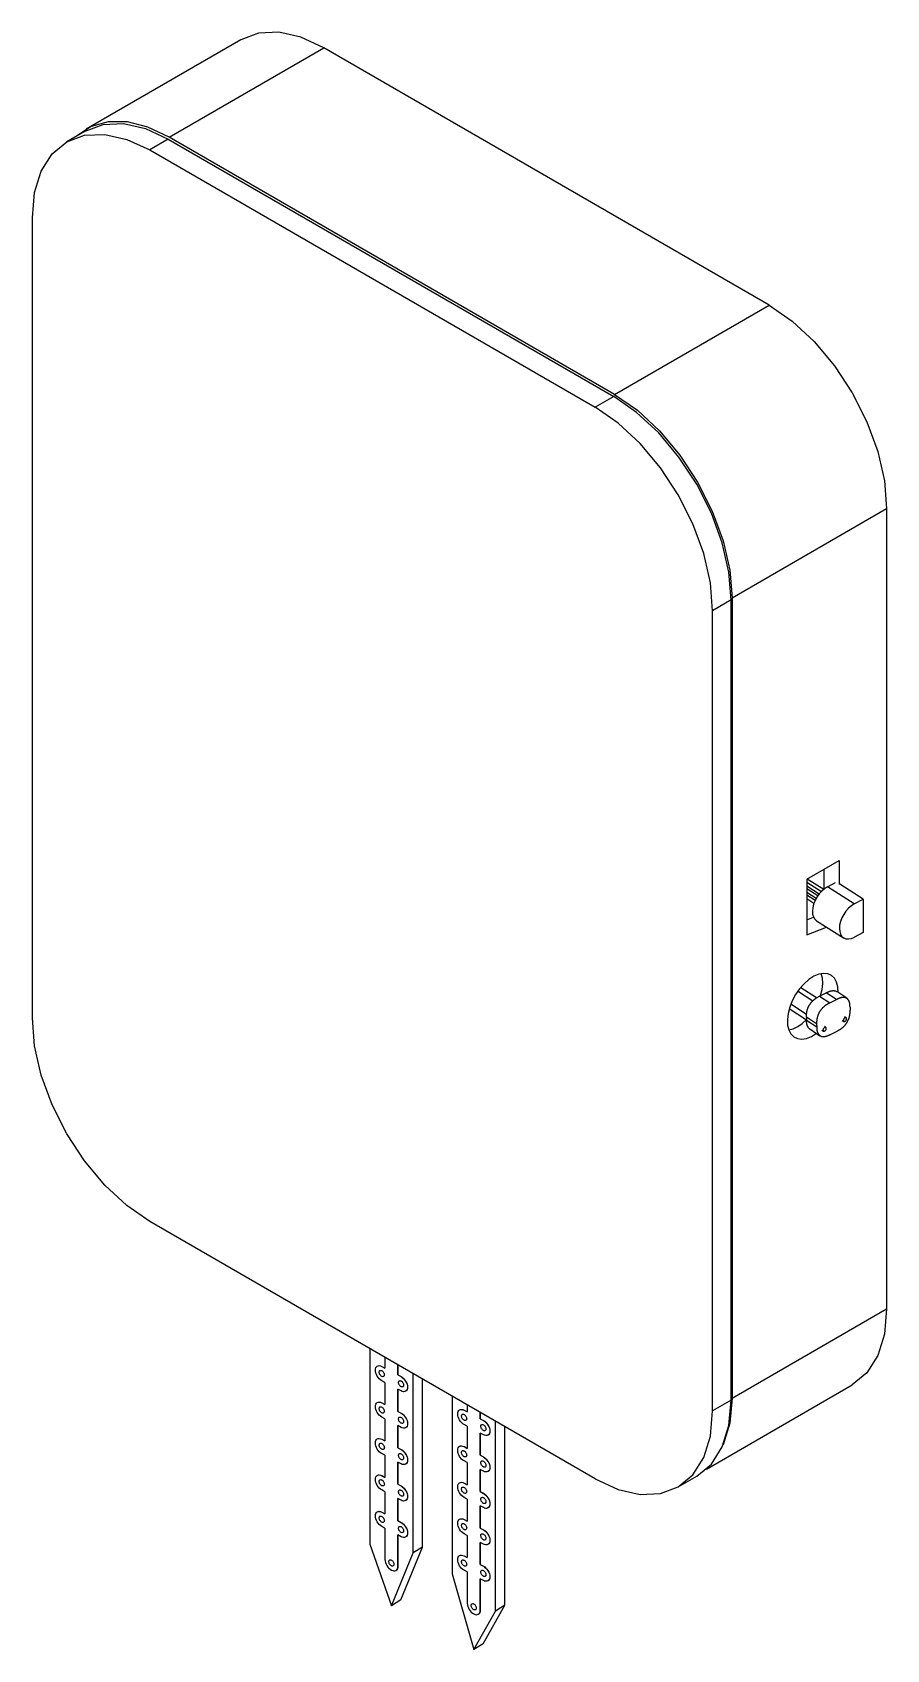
# Model space of a CAD drawing. Extents: x 2.74 to 8.2, y 2.42 to 7.12.
# Drawn here: x 7.434 to 8.203, y 5.665 to 7.121 of the extents above; entities that cross this region are included whole.
import ezdxf

# ---------------------------------------------------------------- set-up
doc = ezdxf.new("R2010")
doc.units = 0
doc.header["$LTSCALE"] = 0.5
doc.layers.add('TANGENT_LINES', color=7, linetype='CONTINUOUS')
doc.layers.add('VISIBLE', color=7, linetype='CONTINUOUS')

msp = doc.modelspace()

# ---------------------------------------------------------------- linework, layer by layer
at = {"layer": 'TANGENT_LINES'}
for p, q in [((7.5569, 7.0263), (7.6961, 7.1067)), ((7.5561, 7.0245), (7.5394, 7.0149)), ((7.9579, 6.7948), (8.0971, 6.8752)), ((7.9571, 6.793), (7.9404, 6.7834)), ((8.0636, 6.6117), (8.2028, 6.6921)), ((8.0628, 6.6099), (8.0461, 6.6002)), ((8.1737, 6.3363), (8.1494, 6.3517)), ((8.1423, 6.2533), (8.1515, 6.2472)), ((8.1576, 6.2503), (8.1484, 6.2564)), ((8.1397, 6.2283), (8.1306, 6.2344)), ((8.1306, 6.2318), (8.1398, 6.2257)), ((8.0636, 5.8915), (8.2028, 5.9719)), ((7.7482, 5.9201), (7.7483, 5.9201)), ((7.7656, 5.9109), (7.7657, 5.9109)), ((7.7482, 5.8873), (7.7483, 5.8873)), ((7.8223, 5.8807), (7.8224, 5.8807)), ((8.0628, 5.8897), (8.0461, 5.88)), ((7.7656, 5.8781), (7.7657, 5.8781)), ((7.8397, 5.8714), (7.8398, 5.8714)), ((7.7482, 5.8545), (7.7483, 5.8546)), ((7.7656, 5.8453), (7.7657, 5.8453)), ((7.8223, 5.8479), (7.8224, 5.8479)), ((7.8397, 5.8386), (7.8398, 5.8387)), ((7.7482, 5.8217), (7.7483, 5.8218)), ((7.7656, 5.8125), (7.7657, 5.8125)), ((7.8223, 5.8151), (7.8224, 5.8151)), ((7.8397, 5.8058), (7.8398, 5.8059)), ((7.7482, 5.7889), (7.7483, 5.789)), ((7.7656, 5.7797), (7.7657, 5.7797)), ((7.8223, 5.7823), (7.8224, 5.7823)), ((7.8397, 5.773), (7.8398, 5.7731)), ((7.8223, 5.7495), (7.8224, 5.7495)), ((7.7628, 5.7401), (7.7627, 5.7401)), ((7.8397, 5.7403), (7.8398, 5.7403)), ((7.8369, 5.7007), (7.8368, 5.7006))]:
    msp.add_line(p, q, dxfattribs=at)
at = {"layer": 'VISIBLE'}
for p, q in [((7.6213, 7.1141), (7.4821, 7.0337)), ((8.0971, 6.8752), (7.6961, 7.1067)), ((7.4813, 7.0319), (7.4646, 7.0223)), ((7.5561, 7.0245), (7.9571, 6.793)), ((7.9579, 6.7948), (7.5569, 7.0263)), ((7.5394, 7.0149), (7.9404, 6.7834)), ((7.4337, 6.2336), (7.4337, 6.9538)), ((8.2028, 6.6921), (8.2028, 5.9719)), ((8.0628, 5.8897), (8.0628, 6.6099)), ((8.0636, 6.6117), (8.0636, 5.8915)), ((8.0461, 5.88), (8.0461, 6.6002)), ((8.1308, 6.3587), (8.16, 6.3755)), ((8.16, 6.3755), (8.16, 6.3537)), ((8.1461, 6.3675), (8.1461, 6.3496)), ((8.1308, 6.3587), (8.1308, 6.3085)), ((8.1308, 6.3558), (8.144, 6.3475)), ((8.1308, 6.3526), (8.1421, 6.3454)), ((8.1308, 6.3501), (8.1409, 6.3438)), ((8.1308, 6.3469), (8.1394, 6.3414)), ((8.1313, 6.3589), (8.1462, 6.3495)), ((8.1494, 6.3517), (8.1568, 6.3556)), ((8.1817, 6.3406), (8.1605, 6.354)), ((8.1308, 6.3444), (8.1384, 6.3396)), ((8.1308, 6.3412), (8.1373, 6.337)), ((8.1737, 6.3363), (8.1817, 6.3406)), ((8.1817, 6.3406), (8.1817, 6.3106)), ((8.1308, 6.322), (8.1369, 6.3245)), ((8.1397, 6.3212), (8.1639, 6.3059)), ((8.1308, 6.3085), (8.1486, 6.3155)), ((8.1817, 6.3106), (8.1738, 6.3064)), ((8.1395, 6.2517), (8.1256, 6.2609)), ((8.1306, 6.2367), (8.1165, 6.2462)), ((8.1234, 6.2576), (8.1363, 6.2491)), ((8.1395, 6.2517), (8.1423, 6.2533)), ((8.1423, 6.2533), (8.1484, 6.2564)), ((8.1515, 6.2472), (8.1576, 6.2503)), ((8.167, 6.2514), (8.1578, 6.2575)), ((8.1151, 6.2423), (8.1306, 6.232)), ((8.1306, 6.2344), (8.1306, 6.2367)), ((8.1306, 6.2344), (8.1306, 6.2318)), ((8.1627, 6.2315), (8.1642, 6.2306)), ((8.1663, 6.2338), (8.1649, 6.2348)), ((8.1699, 6.2434), (8.1699, 6.2408)), ((8.1335, 6.2238), (8.1427, 6.2177)), ((8.1397, 6.2283), (8.1398, 6.2257)), ((8.1445, 6.2228), (8.1459, 6.2219)), ((8.148, 6.2252), (8.1467, 6.2261)), ((8.1521, 6.2189), (8.1582, 6.2219)), ((7.9404, 5.819), (7.5394, 6.0505)), ((7.7376, 5.9361), (7.7376, 5.76)), ((7.7511, 5.9283), (7.7511, 5.9186)), ((7.7441, 5.9204), (7.7441, 5.9203)), ((7.7482, 5.9201), (7.7511, 5.9186)), ((7.7483, 5.9201), (7.7511, 5.9186)), ((7.7627, 5.9124), (7.7627, 5.9216)), ((7.7627, 5.9124), (7.7628, 5.9124)), ((7.7627, 5.9124), (7.7656, 5.9109)), ((7.7628, 5.9215), (7.7628, 5.9124)), ((7.7628, 5.9124), (7.7657, 5.9109)), ((7.7764, 5.7522), (7.7764, 5.9137)), ((7.7511, 5.9057), (7.7482, 5.9072)), ((7.7511, 5.9057), (7.7511, 5.8858)), ((7.7627, 5.8796), (7.7627, 5.8995)), ((7.7656, 5.898), (7.7627, 5.8995)), ((7.7628, 5.8995), (7.7628, 5.8796)), ((7.7698, 5.8978), (7.7698, 5.8978)), ((7.7849, 5.7575), (7.7849, 5.9088)), ((8.0407, 5.8277), (8.1718, 5.9034)), ((7.7441, 5.8876), (7.7441, 5.8876)), ((7.7482, 5.8873), (7.7511, 5.8858)), ((7.7483, 5.8873), (7.7511, 5.8858)), ((7.8117, 5.8933), (7.8117, 5.7334)), ((7.8182, 5.8809), (7.8182, 5.8809)), ((7.8223, 5.8807), (7.8252, 5.8791)), ((7.8224, 5.8807), (7.8252, 5.8792)), ((7.8252, 5.8855), (7.8252, 5.8791)), ((7.7511, 5.8729), (7.7482, 5.8745)), ((7.7511, 5.8729), (7.7511, 5.853)), ((7.7627, 5.8796), (7.7628, 5.8796)), ((7.7627, 5.8796), (7.7656, 5.8781)), ((7.7627, 5.8468), (7.7627, 5.8668)), ((7.7656, 5.8652), (7.7627, 5.8668)), ((7.7628, 5.8796), (7.7657, 5.8781)), ((7.7628, 5.8667), (7.7628, 5.8469)), ((7.8252, 5.8663), (7.8223, 5.8678)), ((7.8252, 5.8663), (7.8252, 5.8463)), ((7.8368, 5.8729), (7.8368, 5.8788)), ((7.8368, 5.8729), (7.8369, 5.873)), ((7.8368, 5.8729), (7.8397, 5.8714)), ((7.8369, 5.8788), (7.8369, 5.873)), ((7.8369, 5.873), (7.8398, 5.8714)), ((7.8505, 5.6999), (7.8505, 5.8709)), ((7.859, 5.7052), (7.859, 5.866)), ((7.7441, 5.8548), (7.7441, 5.8548)), ((7.7482, 5.8545), (7.7511, 5.853)), ((7.7483, 5.8546), (7.7511, 5.853)), ((7.7698, 5.865), (7.7698, 5.865)), ((7.8368, 5.8402), (7.8368, 5.8601)), ((7.8397, 5.8586), (7.8368, 5.8601)), ((7.8369, 5.8601), (7.8369, 5.8402)), ((7.8439, 5.8583), (7.8439, 5.8583)), ((7.7511, 5.8401), (7.7482, 5.8417)), ((7.7511, 5.8401), (7.7511, 5.8202)), ((7.7627, 5.8468), (7.7628, 5.8469)), ((7.7627, 5.8468), (7.7656, 5.8453)), ((7.7628, 5.8469), (7.7657, 5.8453)), ((7.8182, 5.8481), (7.8182, 5.8481)), ((7.8223, 5.8479), (7.8252, 5.8463)), ((7.8224, 5.8479), (7.8252, 5.8464)), ((7.8368, 5.8402), (7.8369, 5.8402)), ((7.8368, 5.8402), (7.8397, 5.8386)), ((7.8369, 5.8402), (7.8398, 5.8387)), ((7.7627, 5.814), (7.7627, 5.834)), ((7.7656, 5.8324), (7.7627, 5.834)), ((7.7628, 5.8339), (7.7628, 5.8141)), ((7.7698, 5.8322), (7.7698, 5.8322)), ((7.8252, 5.8335), (7.8223, 5.835)), ((7.8252, 5.8335), (7.8252, 5.8135)), ((7.8397, 5.8258), (7.8368, 5.8273)), ((7.8368, 5.8074), (7.8368, 5.8273)), ((7.8369, 5.8273), (7.8369, 5.8074)), ((7.8439, 5.8255), (7.8439, 5.8256)), ((7.7441, 5.822), (7.7441, 5.822)), ((7.7482, 5.8217), (7.7511, 5.8202)), ((7.7511, 5.8073), (7.7482, 5.8089)), ((7.7483, 5.8218), (7.7511, 5.8203)), ((7.7627, 5.814), (7.7628, 5.8141)), ((7.7627, 5.814), (7.7656, 5.8125)), ((7.7628, 5.8141), (7.7657, 5.8125)), ((7.8182, 5.8154), (7.8182, 5.8153)), ((7.8223, 5.8151), (7.8252, 5.8135)), ((7.8224, 5.8151), (7.8252, 5.8136)), ((8.0152, 5.8116), (8.0319, 5.8212)), ((7.7511, 5.8073), (7.7511, 5.7874)), ((7.7627, 5.7812), (7.7627, 5.8012)), ((7.7656, 5.7996), (7.7627, 5.8012)), ((7.7628, 5.8011), (7.7628, 5.7813)), ((7.7698, 5.7994), (7.7698, 5.7994)), ((7.8252, 5.8007), (7.8223, 5.8022)), ((7.8252, 5.8007), (7.8252, 5.7807)), ((7.8368, 5.8074), (7.8369, 5.8074)), ((7.8368, 5.8074), (7.8397, 5.8058)), ((7.8397, 5.793), (7.8368, 5.7945)), ((7.8368, 5.7746), (7.8368, 5.7945)), ((7.8369, 5.8074), (7.8398, 5.8059)), ((7.8369, 5.7945), (7.8369, 5.7746)), ((7.7441, 5.7892), (7.7441, 5.7892)), ((7.7482, 5.7889), (7.7511, 5.7874)), ((7.7483, 5.789), (7.7511, 5.7875)), ((7.7627, 5.7812), (7.7628, 5.7813)), ((7.7627, 5.7812), (7.7656, 5.7797)), ((7.7628, 5.7813), (7.7657, 5.7797)), ((7.8182, 5.7826), (7.8182, 5.7825)), ((7.8223, 5.7823), (7.8252, 5.7807)), ((7.8224, 5.7823), (7.8252, 5.7808)), ((7.8439, 5.7927), (7.8439, 5.7928)), ((7.7511, 5.7745), (7.7482, 5.7761)), ((7.7511, 5.7745), (7.7511, 5.7463)), ((7.7656, 5.7668), (7.7627, 5.7684)), ((7.7627, 5.7401), (7.7627, 5.7684)), ((7.7628, 5.7684), (7.7628, 5.7401)), ((7.7698, 5.7666), (7.7698, 5.7666)), ((7.8252, 5.7679), (7.8223, 5.7694)), ((7.8252, 5.7679), (7.8252, 5.748)), ((7.8368, 5.7746), (7.8369, 5.7746)), ((7.8368, 5.7746), (7.8397, 5.773)), ((7.8369, 5.7746), (7.8398, 5.7731)), ((7.7376, 5.76), (7.757, 5.7046)), ((7.757, 5.7046), (7.7764, 5.7522)), ((7.7655, 5.71), (7.7849, 5.7575)), ((7.7849, 5.7575), (7.7764, 5.7522)), ((7.8182, 5.7498), (7.8182, 5.7497)), ((7.8224, 5.7495), (7.8252, 5.748)), ((7.8397, 5.7602), (7.8368, 5.7617)), ((7.8368, 5.7418), (7.8368, 5.7617)), ((7.8369, 5.7617), (7.8369, 5.7418)), ((7.8439, 5.7599), (7.8439, 5.76)), ((7.7611, 5.7365), (7.7612, 5.7365)), ((7.8223, 5.7495), (7.8252, 5.748)), ((7.8252, 5.7351), (7.8223, 5.7366)), ((7.8252, 5.7351), (7.8252, 5.7068)), ((7.8368, 5.7418), (7.8369, 5.7418)), ((7.8368, 5.7418), (7.8397, 5.7403)), ((7.8369, 5.7418), (7.8398, 5.7403)), ((7.8117, 5.7334), (7.8311, 5.6652)), ((7.8397, 5.7274), (7.8368, 5.7289)), ((7.8368, 5.7006), (7.8368, 5.7289)), ((7.8369, 5.7289), (7.8369, 5.7007)), ((7.8439, 5.7272), (7.8439, 5.7272)), ((7.7655, 5.71), (7.757, 5.7046)), ((7.8311, 5.6652), (7.8505, 5.6999)), ((7.8352, 5.6971), (7.8353, 5.6971)), ((7.8396, 5.6705), (7.859, 5.7052)), ((7.859, 5.7052), (7.8505, 5.6999)), ((7.8396, 5.6705), (7.8311, 5.6652))]:
    msp.add_line(p, q, dxfattribs=at)
for points in [[(7.6961, 7.1067), (7.6755, 7.1163), (7.6556, 7.1208), (7.6373, 7.12), (7.6213, 7.1141)], [(7.5569, 7.0263), (7.5377, 7.0354), (7.5192, 7.0401), (7.5019, 7.0403), (7.4865, 7.036), (7.4733, 7.0273)], [(7.4813, 7.0319), (7.4974, 7.0379), (7.5156, 7.0386), (7.5355, 7.0341), (7.5561, 7.0245)], [(7.4337, 6.9538), (7.4357, 6.9765), (7.4417, 6.9959), (7.4515, 7.0114), (7.4646, 7.0223), (7.4807, 7.0282), (7.4989, 7.0289), (7.5188, 7.0244), (7.5394, 7.0149)], [(8.0971, 6.8752), (8.1177, 6.8609), (8.1375, 6.8425), (8.1558, 6.8207), (8.1718, 6.7963), (8.185, 6.7702), (8.1948, 6.7434), (8.2008, 6.717), (8.2028, 6.6921)], [(8.0461, 6.6002), (8.0441, 6.6252), (8.0381, 6.6516), (8.0283, 6.6783), (8.0152, 6.7044), (7.9991, 6.7289), (7.9809, 6.7507), (7.961, 6.7691), (7.9404, 6.7834)], [(8.0628, 6.6099), (8.0608, 6.6349), (8.0548, 6.6612), (8.045, 6.688), (8.0319, 6.7141), (8.0158, 6.7385), (7.9976, 6.7603), (7.9777, 6.7787), (7.9571, 6.793)], [(7.9579, 6.7948), (7.9785, 6.7806), (7.9983, 6.7622), (8.0166, 6.7403), (8.0326, 6.7159), (8.0458, 6.6898), (8.0556, 6.6631), (8.0616, 6.6367), (8.0636, 6.6117)], [(8.1494, 6.3517), (8.1468, 6.35), (8.1443, 6.3478), (8.142, 6.3453), (8.1399, 6.3424), (8.1383, 6.3392), (8.137, 6.336), (8.1362, 6.3328), (8.1359, 6.3298), (8.1361, 6.327), (8.1368, 6.3246), (8.138, 6.3226), (8.1397, 6.3212)], [(8.1737, 6.3363), (8.1711, 6.3347), (8.1685, 6.3325), (8.1662, 6.3298), (8.1641, 6.3269), (8.1625, 6.3237), (8.1612, 6.3205), (8.1604, 6.3173), (8.1602, 6.3142), (8.1605, 6.3114), (8.1612, 6.309), (8.1625, 6.3071), (8.1642, 6.3057), (8.1662, 6.3049), (8.1686, 6.3048), (8.1711, 6.3053), (8.1738, 6.3064)], [(8.1592, 6.2566), (8.1589, 6.2616), (8.1577, 6.2659), (8.1557, 6.2694), (8.153, 6.2719), (8.1497, 6.2734), (8.1458, 6.2738), (8.1416, 6.273), (8.1372, 6.2712), (8.1327, 6.2683), (8.1284, 6.2645), (8.1243, 6.26), (8.1208, 6.2548), (8.1178, 6.2492), (8.1155, 6.2435), (8.114, 6.2377), (8.1134, 6.2323), (8.1136, 6.2272), (8.1147, 6.2229), (8.1166, 6.2193), (8.1192, 6.2167), (8.1225, 6.2151), (8.1264, 6.2146), (8.1306, 6.2153), (8.135, 6.2171), (8.1395, 6.2199)], [(8.1433, 6.2538), (8.1447, 6.2593), (8.1452, 6.2646), (8.145, 6.2694), (8.1439, 6.2736)], [(8.1256, 6.2609), (8.1254, 6.261), (8.1252, 6.261)], [(8.1231, 6.2583), (8.1231, 6.258), (8.1233, 6.2578), (8.1234, 6.2576)], [(8.1306, 6.2367), (8.1306, 6.2368), (8.1306, 6.2369), (8.1306, 6.2371), (8.1306, 6.2372), (8.1306, 6.2373), (8.1306, 6.2375), (8.1307, 6.2377), (8.1307, 6.2379), (8.1307, 6.2381), (8.1308, 6.2383), (8.1308, 6.2386), (8.1309, 6.2388), (8.1309, 6.2391), (8.131, 6.2394), (8.131, 6.2397), (8.1311, 6.24), (8.1312, 6.2403), (8.1312, 6.2406), (8.1313, 6.2409), (8.1314, 6.2412), (8.1315, 6.2414), (8.1315, 6.2417), (8.1316, 6.242), (8.1317, 6.2422), (8.1318, 6.2425), (8.1319, 6.2428), (8.132, 6.243), (8.1321, 6.2433), (8.1323, 6.2436), (8.1324, 6.2438), (8.1325, 6.2441), (8.1327, 6.2443), (8.1328, 6.2446), (8.133, 6.2449), (8.1331, 6.2451), (8.1333, 6.2454), (8.1335, 6.2457), (8.1337, 6.2459), (8.1338, 6.2462), (8.134, 6.2464), (8.1342, 6.2467), (8.1344, 6.2469), (8.1345, 6.2472), (8.1347, 6.2474), (8.1349, 6.2476), (8.135, 6.2478), (8.1352, 6.248), (8.1353, 6.2482), (8.1355, 6.2483), (8.1356, 6.2485), (8.1357, 6.2486), (8.1358, 6.2487), (8.136, 6.2488), (8.1361, 6.2489), (8.1362, 6.2491), (8.1363, 6.2492)], [(8.1363, 6.2492), (8.1364, 6.2493), (8.1366, 6.2494), (8.1367, 6.2495), (8.1368, 6.2496), (8.1369, 6.2497), (8.1371, 6.2498), (8.1372, 6.25), (8.1373, 6.2501), (8.1375, 6.2502), (8.1376, 6.2503), (8.1377, 6.2504), (8.1378, 6.2505), (8.1379, 6.2506), (8.1381, 6.2507), (8.1382, 6.2508), (8.1383, 6.2508), (8.1384, 6.2509), (8.1385, 6.251), (8.1386, 6.2511), (8.1387, 6.2512), (8.1388, 6.2512), (8.1388, 6.2513), (8.1389, 6.2513), (8.139, 6.2514), (8.1391, 6.2514), (8.1391, 6.2515), (8.1392, 6.2515), (8.1393, 6.2516), (8.1393, 6.2516), (8.1394, 6.2517), (8.1395, 6.2517), (8.1395, 6.2517)], [(8.1515, 6.2472), (8.1512, 6.2471), (8.1509, 6.2469), (8.1507, 6.2468), (8.1504, 6.2467), (8.1502, 6.2465), (8.1499, 6.2464), (8.1496, 6.2462), (8.1494, 6.2461), (8.1491, 6.2459), (8.1489, 6.2458), (8.1486, 6.2456), (8.1484, 6.2455), (8.1481, 6.2453), (8.1479, 6.2451), (8.1476, 6.2449), (8.1474, 6.2448), (8.1471, 6.2446), (8.1469, 6.2444), (8.1466, 6.2441), (8.1464, 6.2439), (8.1461, 6.2437), (8.1459, 6.2435), (8.1456, 6.2432), (8.1453, 6.243), (8.1451, 6.2427), (8.1448, 6.2424), (8.1446, 6.2421), (8.1443, 6.2419), (8.1441, 6.2416), (8.1438, 6.2413), (8.1436, 6.241), (8.1434, 6.2407), (8.1431, 6.2404), (8.1429, 6.2401), (8.1427, 6.2398), (8.1425, 6.2395), (8.1423, 6.2391), (8.1421, 6.2388), (8.142, 6.2385), (8.1418, 6.2382), (8.1416, 6.2378), (8.1415, 6.2375), (8.1413, 6.2372), (8.1412, 6.2369), (8.1411, 6.2365), (8.1409, 6.2362), (8.1408, 6.2359), (8.1407, 6.2355), (8.1406, 6.2352), (8.1405, 6.2349), (8.1404, 6.2346), (8.1403, 6.2342), (8.1402, 6.2339), (8.1402, 6.2336), (8.1401, 6.2333), (8.14, 6.233), (8.14, 6.2327), (8.1399, 6.2324), (8.1399, 6.2321), (8.1399, 6.2318), (8.1398, 6.2315), (8.1398, 6.2312), (8.1398, 6.231), (8.1398, 6.2307), (8.1397, 6.2304), (8.1397, 6.2301), (8.1397, 6.2298), (8.1397, 6.2295), (8.1397, 6.2292), (8.1397, 6.2289), (8.1397, 6.2286), (8.1397, 6.2283)], [(8.1484, 6.2564), (8.1486, 6.2565), (8.1488, 6.2565), (8.149, 6.2566), (8.1492, 6.2567), (8.1494, 6.2568), (8.1496, 6.2569), (8.1498, 6.257), (8.15, 6.2571), (8.1502, 6.2572), (8.1504, 6.2573), (8.1506, 6.2574), (8.1508, 6.2574), (8.151, 6.2575), (8.1511, 6.2576), (8.1513, 6.2577), (8.1515, 6.2577), (8.1517, 6.2578), (8.1519, 6.2579), (8.1521, 6.2579), (8.1523, 6.258), (8.1525, 6.258), (8.1527, 6.2581), (8.1529, 6.2581), (8.1531, 6.2581), (8.1534, 6.2582), (8.1536, 6.2582), (8.1538, 6.2582), (8.154, 6.2582), (8.1543, 6.2583), (8.1545, 6.2583), (8.1548, 6.2583), (8.155, 6.2583), (8.1552, 6.2583), (8.1554, 6.2582), (8.1557, 6.2582), (8.1559, 6.2582), (8.1561, 6.2582), (8.1563, 6.2581), (8.1565, 6.2581), (8.1566, 6.258), (8.1568, 6.258), (8.157, 6.2579), (8.1571, 6.2578), (8.1573, 6.2578), (8.1574, 6.2577), (8.1575, 6.2576), (8.1577, 6.2575), (8.1578, 6.2575)], [(8.167, 6.2514), (8.1668, 6.2515), (8.1666, 6.2516), (8.1664, 6.2516), (8.1662, 6.2517), (8.1661, 6.2518), (8.1659, 6.2519), (8.1657, 6.2519), (8.1655, 6.252), (8.1653, 6.2521), (8.165, 6.2521), (8.1648, 6.2522), (8.1646, 6.2522), (8.1644, 6.2522), (8.1641, 6.2522), (8.1639, 6.2522), (8.1636, 6.2522), (8.1634, 6.2522), (8.1631, 6.2522), (8.1629, 6.2521), (8.1626, 6.2521), (8.1623, 6.2521), (8.1621, 6.252), (8.1618, 6.2519), (8.1616, 6.2519), (8.1613, 6.2518), (8.161, 6.2517), (8.1608, 6.2517), (8.1605, 6.2516), (8.1603, 6.2515), (8.16, 6.2514), (8.1598, 6.2513), (8.1595, 6.2512), (8.1593, 6.2511), (8.159, 6.251), (8.1588, 6.2508), (8.1586, 6.2507), (8.1583, 6.2506), (8.1581, 6.2505), (8.1578, 6.2504), (8.1576, 6.2503)], [(8.1699, 6.2434), (8.1699, 6.2436), (8.1699, 6.2438), (8.1699, 6.244), (8.1698, 6.2442), (8.1698, 6.2444), (8.1698, 6.2446), (8.1698, 6.2448), (8.1698, 6.245), (8.1698, 6.2452), (8.1698, 6.2454), (8.1697, 6.2456), (8.1697, 6.2458), (8.1697, 6.246), (8.1697, 6.2462), (8.1697, 6.2464), (8.1696, 6.2466), (8.1696, 6.2468), (8.1696, 6.247), (8.1696, 6.2472), (8.1695, 6.2474), (8.1695, 6.2475), (8.1694, 6.2477), (8.1694, 6.2479), (8.1693, 6.2481), (8.1692, 6.2483), (8.1692, 6.2485), (8.1691, 6.2487), (8.169, 6.2488), (8.1689, 6.249), (8.1688, 6.2492), (8.1687, 6.2494), (8.1686, 6.2496), (8.1684, 6.2498), (8.1683, 6.25), (8.1682, 6.2501), (8.168, 6.2503), (8.1679, 6.2505), (8.1678, 6.2506), (8.1676, 6.2508), (8.1675, 6.2509), (8.1674, 6.251), (8.1673, 6.2511), (8.1672, 6.2512), (8.1672, 6.2512), (8.1671, 6.2513), (8.1671, 6.2513), (8.167, 6.2514), (8.167, 6.2514)], [(7.5394, 6.0505), (7.5188, 6.0648), (7.4989, 6.0832), (7.4807, 6.105), (7.4646, 6.1294), (7.4515, 6.1555), (7.4417, 6.1823), (7.4357, 6.2086), (7.4337, 6.2336)], [(8.1147, 6.2229), (8.1187, 6.224), (8.1227, 6.226), (8.1267, 6.2288), (8.1306, 6.2324)], [(8.1335, 6.2238), (8.1334, 6.2239), (8.1333, 6.224), (8.1332, 6.224), (8.1331, 6.2241), (8.133, 6.2242), (8.1329, 6.2243), (8.1328, 6.2244), (8.1327, 6.2245), (8.1326, 6.2246), (8.1325, 6.2247), (8.1324, 6.2249), (8.1323, 6.225), (8.1322, 6.2252), (8.1321, 6.2253), (8.132, 6.2255), (8.1319, 6.2257), (8.1318, 6.2259), (8.1317, 6.2261), (8.1316, 6.2263), (8.1315, 6.2265), (8.1314, 6.2266), (8.1313, 6.2268), (8.1313, 6.227), (8.1312, 6.2272), (8.1311, 6.2274), (8.1311, 6.2276), (8.131, 6.2277), (8.131, 6.2279), (8.1309, 6.2281), (8.1309, 6.2283), (8.1309, 6.2285), (8.1308, 6.2287), (8.1308, 6.2288), (8.1308, 6.229), (8.1308, 6.2292), (8.1308, 6.2294), (8.1307, 6.2296), (8.1307, 6.2298), (8.1307, 6.23), (8.1307, 6.2302), (8.1307, 6.2304), (8.1307, 6.2306), (8.1307, 6.2308), (8.1307, 6.231), (8.1306, 6.2312), (8.1306, 6.2314), (8.1306, 6.2316), (8.1306, 6.2318)], [(8.1582, 6.2219), (8.1585, 6.2221), (8.1587, 6.2222), (8.159, 6.2223), (8.1592, 6.2225), (8.1595, 6.2226), (8.1598, 6.2228), (8.16, 6.2229), (8.1603, 6.223), (8.1605, 6.2232), (8.1608, 6.2233), (8.161, 6.2235), (8.1613, 6.2237), (8.1615, 6.2238), (8.1618, 6.224), (8.162, 6.2242), (8.1623, 6.2244), (8.1625, 6.2246), (8.1628, 6.2248), (8.163, 6.225), (8.1633, 6.2252), (8.1635, 6.2254), (8.1638, 6.2257), (8.1641, 6.2259), (8.1643, 6.2262), (8.1646, 6.2264), (8.1648, 6.2267), (8.1651, 6.227), (8.1653, 6.2273), (8.1656, 6.2275), (8.1658, 6.2278), (8.1661, 6.2281), (8.1663, 6.2284), (8.1665, 6.2287), (8.1667, 6.229), (8.1669, 6.2294), (8.1671, 6.2297), (8.1673, 6.23), (8.1675, 6.2303), (8.1677, 6.2306), (8.1679, 6.231), (8.168, 6.2313), (8.1682, 6.2316), (8.1683, 6.2319), (8.1685, 6.2323), (8.1686, 6.2326), (8.1687, 6.2329), (8.1689, 6.2333), (8.169, 6.2336), (8.1691, 6.2339), (8.1692, 6.2342), (8.1693, 6.2346), (8.1693, 6.2349), (8.1694, 6.2352), (8.1695, 6.2355), (8.1696, 6.2358), (8.1696, 6.2361), (8.1697, 6.2364), (8.1697, 6.2367), (8.1698, 6.237), (8.1698, 6.2373), (8.1698, 6.2376), (8.1699, 6.2379), (8.1699, 6.2382), (8.1699, 6.2385), (8.1699, 6.2388), (8.1699, 6.239), (8.1699, 6.2393), (8.1699, 6.2396), (8.1699, 6.2399), (8.1699, 6.2402), (8.1699, 6.2405), (8.1699, 6.2408)], [(8.1398, 6.2257), (8.1398, 6.2255), (8.1398, 6.2253), (8.1398, 6.2251), (8.1398, 6.2249), (8.1398, 6.2247), (8.1398, 6.2245), (8.1399, 6.2243), (8.1399, 6.2241), (8.1399, 6.2239), (8.1399, 6.2237), (8.1399, 6.2235), (8.1399, 6.2233), (8.1399, 6.2231), (8.14, 6.2229), (8.14, 6.2227), (8.14, 6.2225), (8.14, 6.2223), (8.1401, 6.2221), (8.1401, 6.222), (8.1401, 6.2218), (8.1402, 6.2216), (8.1402, 6.2214), (8.1403, 6.2212), (8.1403, 6.221), (8.1404, 6.2208), (8.1405, 6.2207), (8.1406, 6.2205), (8.1407, 6.2203), (8.1408, 6.2201), (8.1409, 6.2199), (8.141, 6.2197), (8.1411, 6.2195), (8.1412, 6.2193), (8.1414, 6.2192), (8.1415, 6.219), (8.1416, 6.2188), (8.1418, 6.2187), (8.1419, 6.2185), (8.142, 6.2184), (8.1421, 6.2182), (8.1422, 6.2181), (8.1423, 6.218), (8.1424, 6.2179), (8.1425, 6.2179), (8.1425, 6.2178), (8.1426, 6.2178), (8.1426, 6.2178), (8.1427, 6.2177)], [(8.1427, 6.2177), (8.1429, 6.2177), (8.143, 6.2176), (8.1432, 6.2175), (8.1434, 6.2174), (8.1436, 6.2173), (8.1438, 6.2172), (8.144, 6.2172), (8.1442, 6.2171), (8.1444, 6.2171), (8.1446, 6.217), (8.1448, 6.217), (8.1451, 6.2169), (8.1453, 6.2169), (8.1455, 6.2169), (8.1458, 6.2169), (8.146, 6.2169), (8.1463, 6.2169), (8.1465, 6.2169), (8.1468, 6.217), (8.1471, 6.217), (8.1473, 6.2171), (8.1476, 6.2171), (8.1478, 6.2172), (8.1481, 6.2172), (8.1484, 6.2173), (8.1486, 6.2174), (8.1489, 6.2175), (8.1491, 6.2176), (8.1494, 6.2176), (8.1496, 6.2177), (8.1499, 6.2178), (8.1501, 6.2179), (8.1504, 6.2181), (8.1506, 6.2182), (8.1509, 6.2183), (8.1511, 6.2184), (8.1513, 6.2185), (8.1516, 6.2186), (8.1518, 6.2187), (8.1521, 6.2189)], [(8.2028, 5.9719), (8.2008, 5.9492), (8.1948, 5.9298), (8.185, 5.9143), (8.1718, 5.9034)], [(7.7482, 5.9072), (7.7471, 5.908), (7.746, 5.9089), (7.745, 5.91), (7.7442, 5.9113), (7.7434, 5.9127), (7.7429, 5.9141), (7.7426, 5.9154), (7.7425, 5.9168), (7.7426, 5.9179), (7.7429, 5.919), (7.7434, 5.9198), (7.7442, 5.9204), (7.745, 5.9207), (7.746, 5.9208), (7.7471, 5.9206), (7.7482, 5.9201)], [(7.7441, 5.9204), (7.745, 5.9207), (7.746, 5.9208), (7.7471, 5.9206), (7.7483, 5.9201)], [(7.7656, 5.9109), (7.7667, 5.9101), (7.7678, 5.9092), (7.7688, 5.9081), (7.7697, 5.9068), (7.7704, 5.9054), (7.771, 5.904), (7.7713, 5.9027), (7.7714, 5.9013), (7.7713, 5.9002), (7.771, 5.8991), (7.7704, 5.8983), (7.7697, 5.8977), (7.7688, 5.8974), (7.7678, 5.8973), (7.7667, 5.8975), (7.7656, 5.898)], [(7.7657, 5.9109), (7.7668, 5.9102), (7.7679, 5.9092), (7.7689, 5.9081), (7.7697, 5.9069), (7.7704, 5.9055), (7.771, 5.9041), (7.7713, 5.9028), (7.7715, 5.9015), (7.7714, 5.9003), (7.771, 5.8992), (7.7705, 5.8984), (7.7698, 5.8978)], [(7.7482, 5.8745), (7.7471, 5.8752), (7.746, 5.8761), (7.745, 5.8773), (7.7442, 5.8785), (7.7434, 5.8799), (7.7429, 5.8813), (7.7426, 5.8827), (7.7425, 5.884), (7.7426, 5.8852), (7.7429, 5.8862), (7.7434, 5.887), (7.7442, 5.8876), (7.745, 5.8879), (7.746, 5.888), (7.7471, 5.8878), (7.7482, 5.8873)], [(7.7441, 5.8876), (7.745, 5.888), (7.746, 5.888), (7.7471, 5.8878), (7.7483, 5.8873)], [(7.8223, 5.8678), (7.8212, 5.8685), (7.8201, 5.8695), (7.8191, 5.8706), (7.8182, 5.8719), (7.8175, 5.8732), (7.817, 5.8746), (7.8167, 5.876), (7.8166, 5.8773), (7.8167, 5.8785), (7.817, 5.8795), (7.8175, 5.8804), (7.8182, 5.881), (7.8191, 5.8813), (7.8201, 5.8813), (7.8212, 5.8811), (7.8223, 5.8807)], [(7.8182, 5.8809), (7.8191, 5.8813), (7.8201, 5.8814), (7.8212, 5.8812), (7.8224, 5.8807)], [(8.0319, 5.8212), (8.045, 5.8321), (8.0548, 5.8476), (8.0608, 5.867), (8.0628, 5.8897)], [(8.0636, 5.8915), (8.0616, 5.869), (8.0557, 5.8496)], [(7.7656, 5.8781), (7.7667, 5.8773), (7.7678, 5.8764), (7.7688, 5.8753), (7.7697, 5.874), (7.7704, 5.8726), (7.771, 5.8713), (7.7713, 5.8699), (7.7714, 5.8686), (7.7713, 5.8674), (7.771, 5.8663), (7.7704, 5.8655), (7.7697, 5.8649), (7.7688, 5.8646), (7.7678, 5.8645), (7.7667, 5.8647), (7.7656, 5.8652)], [(7.7657, 5.8781), (7.7668, 5.8774), (7.7679, 5.8765), (7.7689, 5.8753), (7.7697, 5.8741), (7.7704, 5.8727), (7.771, 5.8714), (7.7713, 5.87), (7.7715, 5.8687), (7.7714, 5.8675), (7.771, 5.8664), (7.7705, 5.8656), (7.7698, 5.865)], [(7.8397, 5.8714), (7.8408, 5.8707), (7.8419, 5.8697), (7.8429, 5.8686), (7.8438, 5.8673), (7.8445, 5.866), (7.8451, 5.8646), (7.8454, 5.8632), (7.8455, 5.8619), (7.8454, 5.8607), (7.8451, 5.8597), (7.8445, 5.8588), (7.8438, 5.8583), (7.8429, 5.8579), (7.8419, 5.8579), (7.8408, 5.8581), (7.8397, 5.8586)], [(7.8398, 5.8714), (7.8409, 5.8707), (7.842, 5.8698), (7.8429, 5.8687), (7.8438, 5.8674), (7.8445, 5.8661), (7.8451, 5.8647), (7.8454, 5.8633), (7.8455, 5.862), (7.8455, 5.8608), (7.8451, 5.8598), (7.8446, 5.859), (7.8439, 5.8583)], [(7.9404, 5.819), (7.961, 5.8094), (7.9809, 5.8049), (7.9991, 5.8056), (8.0152, 5.8116), (8.0283, 5.8225), (8.0381, 5.838), (8.0441, 5.8574), (8.0461, 5.88)], [(7.7482, 5.8417), (7.7471, 5.8424), (7.746, 5.8433), (7.745, 5.8445), (7.7442, 5.8457), (7.7434, 5.8471), (7.7429, 5.8485), (7.7426, 5.8499), (7.7425, 5.8512), (7.7426, 5.8524), (7.7429, 5.8534), (7.7434, 5.8542), (7.7442, 5.8548), (7.745, 5.8552), (7.746, 5.8552), (7.7471, 5.855), (7.7482, 5.8545)], [(7.7441, 5.8548), (7.745, 5.8552), (7.746, 5.8553), (7.7471, 5.855), (7.7483, 5.8546)], [(7.7656, 5.8453), (7.7667, 5.8446), (7.7678, 5.8436), (7.7688, 5.8425), (7.7697, 5.8412), (7.7704, 5.8399), (7.771, 5.8385), (7.7713, 5.8371), (7.7714, 5.8358), (7.7713, 5.8346), (7.771, 5.8335), (7.7704, 5.8327), (7.7697, 5.8321), (7.7688, 5.8318), (7.7678, 5.8317), (7.7667, 5.8319), (7.7656, 5.8324)], [(7.7657, 5.8453), (7.7668, 5.8446), (7.7679, 5.8437), (7.7689, 5.8425), (7.7697, 5.8413), (7.7704, 5.84), (7.771, 5.8386), (7.7713, 5.8372), (7.7715, 5.8359), (7.7714, 5.8347), (7.771, 5.8337), (7.7705, 5.8328), (7.7698, 5.8322)], [(7.8223, 5.835), (7.8212, 5.8357), (7.8201, 5.8367), (7.8191, 5.8378), (7.8182, 5.8391), (7.8175, 5.8404), (7.817, 5.8418), (7.8167, 5.8432), (7.8166, 5.8445), (7.8167, 5.8457), (7.817, 5.8467), (7.8175, 5.8476), (7.8182, 5.8482), (7.8191, 5.8485), (7.8201, 5.8486), (7.8212, 5.8483), (7.8223, 5.8479)], [(7.8182, 5.8481), (7.8191, 5.8485), (7.8201, 5.8486), (7.8212, 5.8484), (7.8224, 5.8479)], [(7.8397, 5.8386), (7.8408, 5.8379), (7.8419, 5.837), (7.8429, 5.8358), (7.8438, 5.8346), (7.8445, 5.8332), (7.8451, 5.8318), (7.8454, 5.8304), (7.8455, 5.8291), (7.8454, 5.8279), (7.8451, 5.8269), (7.8445, 5.8261), (7.8438, 5.8255), (7.8429, 5.8251), (7.8419, 5.8251), (7.8408, 5.8253), (7.8397, 5.8258)], [(7.8398, 5.8387), (7.8409, 5.8379), (7.842, 5.837), (7.8429, 5.8359), (7.8438, 5.8346), (7.8445, 5.8333), (7.8451, 5.8319), (7.8454, 5.8305), (7.8455, 5.8292), (7.8455, 5.828), (7.8451, 5.827), (7.8446, 5.8262), (7.8439, 5.8256)], [(7.7482, 5.8089), (7.7471, 5.8096), (7.746, 5.8105), (7.745, 5.8117), (7.7442, 5.8129), (7.7434, 5.8143), (7.7429, 5.8157), (7.7426, 5.8171), (7.7425, 5.8184), (7.7426, 5.8196), (7.7429, 5.8206), (7.7434, 5.8214), (7.7442, 5.822), (7.745, 5.8224), (7.746, 5.8224), (7.7471, 5.8222), (7.7482, 5.8217)], [(7.7441, 5.822), (7.745, 5.8224), (7.746, 5.8225), (7.7471, 5.8223), (7.7483, 5.8218)], [(7.7656, 5.8125), (7.7667, 5.8118), (7.7678, 5.8108), (7.7688, 5.8097), (7.7697, 5.8084), (7.7704, 5.8071), (7.771, 5.8057), (7.7713, 5.8043), (7.7714, 5.803), (7.7713, 5.8018), (7.771, 5.8008), (7.7704, 5.7999), (7.7697, 5.7993), (7.7688, 5.799), (7.7678, 5.7989), (7.7667, 5.7992), (7.7656, 5.7996)], [(7.7657, 5.8125), (7.7668, 5.8118), (7.7679, 5.8109), (7.7689, 5.8098), (7.7697, 5.8085), (7.7704, 5.8072), (7.771, 5.8058), (7.7713, 5.8044), (7.7715, 5.8031), (7.7714, 5.8019), (7.771, 5.8009), (7.7705, 5.8), (7.7698, 5.7994)], [(7.8223, 5.8022), (7.8212, 5.8029), (7.8201, 5.8039), (7.8191, 5.805), (7.8182, 5.8063), (7.8175, 5.8076), (7.817, 5.809), (7.8167, 5.8104), (7.8166, 5.8117), (7.8167, 5.8129), (7.817, 5.814), (7.8175, 5.8148), (7.8182, 5.8154), (7.8191, 5.8157), (7.8201, 5.8158), (7.8212, 5.8156), (7.8223, 5.8151)], [(7.8182, 5.8154), (7.8191, 5.8157), (7.8201, 5.8158), (7.8212, 5.8156), (7.8224, 5.8151)], [(7.8397, 5.8058), (7.8408, 5.8051), (7.8419, 5.8042), (7.8429, 5.803), (7.8438, 5.8018), (7.8445, 5.8004), (7.8451, 5.799), (7.8454, 5.7976), (7.8455, 5.7963), (7.8454, 5.7951), (7.8451, 5.7941), (7.8445, 5.7933), (7.8438, 5.7927), (7.8429, 5.7923), (7.8419, 5.7923), (7.8408, 5.7925), (7.8397, 5.793)], [(7.8398, 5.8059), (7.8409, 5.8051), (7.842, 5.8042), (7.8429, 5.8031), (7.8438, 5.8019), (7.8445, 5.8005), (7.8451, 5.7991), (7.8454, 5.7978), (7.8455, 5.7964), (7.8455, 5.7953), (7.8451, 5.7942), (7.8446, 5.7934), (7.8439, 5.7928)], [(7.7482, 5.7761), (7.7471, 5.7768), (7.746, 5.7778), (7.745, 5.7789), (7.7442, 5.7802), (7.7434, 5.7815), (7.7429, 5.7829), (7.7426, 5.7843), (7.7425, 5.7856), (7.7426, 5.7868), (7.7429, 5.7878), (7.7434, 5.7887), (7.7442, 5.7892), (7.745, 5.7896), (7.746, 5.7896), (7.7471, 5.7894), (7.7482, 5.7889)], [(7.7441, 5.7892), (7.745, 5.7896), (7.746, 5.7897), (7.7471, 5.7895), (7.7483, 5.789)], [(7.7656, 5.7797), (7.7667, 5.779), (7.7678, 5.778), (7.7688, 5.7769), (7.7697, 5.7756), (7.7704, 5.7743), (7.771, 5.7729), (7.7713, 5.7715), (7.7714, 5.7702), (7.7713, 5.769), (7.771, 5.768), (7.7704, 5.7671), (7.7697, 5.7665), (7.7688, 5.7662), (7.7678, 5.7662), (7.7667, 5.7664), (7.7656, 5.7668)], [(7.7657, 5.7797), (7.7668, 5.779), (7.7679, 5.7781), (7.7689, 5.777), (7.7697, 5.7757), (7.7704, 5.7744), (7.771, 5.773), (7.7713, 5.7716), (7.7715, 5.7703), (7.7714, 5.7691), (7.771, 5.7681), (7.7705, 5.7672), (7.7698, 5.7666)], [(7.8223, 5.7694), (7.8212, 5.7702), (7.8201, 5.7711), (7.8191, 5.7722), (7.8182, 5.7735), (7.8175, 5.7749), (7.817, 5.7762), (7.8167, 5.7776), (7.8166, 5.7789), (7.8167, 5.7801), (7.817, 5.7812), (7.8175, 5.782), (7.8182, 5.7826), (7.8191, 5.7829), (7.8201, 5.783), (7.8212, 5.7828), (7.8223, 5.7823)], [(7.8182, 5.7826), (7.8191, 5.7829), (7.8201, 5.783), (7.8212, 5.7828), (7.8224, 5.7823)], [(7.8397, 5.773), (7.8408, 5.7723), (7.8419, 5.7714), (7.8429, 5.7702), (7.8438, 5.769), (7.8445, 5.7676), (7.8451, 5.7662), (7.8454, 5.7648), (7.8455, 5.7635), (7.8454, 5.7623), (7.8451, 5.7613), (7.8445, 5.7605), (7.8438, 5.7599), (7.8429, 5.7596), (7.8419, 5.7595), (7.8408, 5.7597), (7.8397, 5.7602)], [(7.8398, 5.7731), (7.8409, 5.7724), (7.842, 5.7714), (7.8429, 5.7703), (7.8438, 5.7691), (7.8445, 5.7677), (7.8451, 5.7663), (7.8454, 5.765), (7.8455, 5.7637), (7.8455, 5.7625), (7.8451, 5.7614), (7.8446, 5.7606), (7.8439, 5.76)], [(7.8223, 5.7366), (7.8212, 5.7374), (7.8201, 5.7383), (7.8191, 5.7394), (7.8182, 5.7407), (7.8175, 5.7421), (7.817, 5.7435), (7.8167, 5.7448), (7.8166, 5.7462), (7.8167, 5.7473), (7.817, 5.7484), (7.8175, 5.7492), (7.8182, 5.7498), (7.8191, 5.7501), (7.8201, 5.7502), (7.8212, 5.75), (7.8223, 5.7495)], [(7.8182, 5.7498), (7.8191, 5.7501), (7.8201, 5.7502), (7.8212, 5.75), (7.8224, 5.7495)], [(7.7511, 5.7463), (7.7513, 5.7449), (7.7516, 5.7436), (7.7521, 5.7422), (7.7528, 5.7408), (7.7537, 5.7395), (7.7547, 5.7384), (7.7558, 5.7375), (7.7569, 5.7367), (7.7581, 5.7363), (7.7591, 5.7361), (7.7601, 5.7361), (7.761, 5.7365), (7.7617, 5.737), (7.7623, 5.7379), (7.7626, 5.7389), (7.7627, 5.7401)], [(7.7628, 5.7401), (7.7627, 5.739), (7.7624, 5.738), (7.7618, 5.7371), (7.7612, 5.7365)], [(7.8397, 5.7403), (7.8408, 5.7395), (7.8419, 5.7386), (7.8429, 5.7375), (7.8438, 5.7362), (7.8445, 5.7348), (7.8451, 5.7334), (7.8454, 5.7321), (7.8455, 5.7307), (7.8454, 5.7295), (7.8451, 5.7285), (7.8445, 5.7277), (7.8438, 5.7271), (7.8429, 5.7268), (7.8419, 5.7267), (7.8408, 5.7269), (7.8397, 5.7274)], [(7.8398, 5.7403), (7.8409, 5.7396), (7.842, 5.7386), (7.8429, 5.7375), (7.8438, 5.7363), (7.8445, 5.7349), (7.8451, 5.7335), (7.8454, 5.7322), (7.8455, 5.7309), (7.8455, 5.7297), (7.8451, 5.7286), (7.8446, 5.7278), (7.8439, 5.7272)], [(7.8252, 5.7068), (7.8253, 5.7055), (7.8257, 5.7041), (7.8262, 5.7027), (7.8269, 5.7014), (7.8278, 5.7001), (7.8288, 5.699), (7.8299, 5.698), (7.831, 5.6973), (7.8322, 5.6968), (7.8332, 5.6966), (7.8342, 5.6967), (7.8351, 5.697), (7.8358, 5.6976), (7.8364, 5.6984), (7.8367, 5.6995), (7.8368, 5.7006)], [(7.8369, 5.7007), (7.8368, 5.6995), (7.8364, 5.6985), (7.8359, 5.6977), (7.8353, 5.6971)]]:
    msp.add_lwpolyline(points, dxfattribs=at)
for points in [[(8.1663, 6.2338), (8.1661, 6.2339), (8.1659, 6.234), (8.1656, 6.234), (8.1653, 6.2339), (8.165, 6.2337), (8.1647, 6.2335), (8.1645, 6.2332), (8.1642, 6.2329), (8.164, 6.2326), (8.1639, 6.2322), (8.1638, 6.2319), (8.1638, 6.2315), (8.1638, 6.2312), (8.1639, 6.231), (8.164, 6.2307), (8.1642, 6.2306), (8.1644, 6.2305), (8.1646, 6.2304), (8.1649, 6.2305), (8.1652, 6.2306), (8.1655, 6.2307), (8.1658, 6.2309), (8.1661, 6.2312), (8.1663, 6.2315), (8.1665, 6.2319), (8.1666, 6.2322), (8.1667, 6.2325), (8.1668, 6.2329), (8.1667, 6.2332), (8.1667, 6.2335), (8.1665, 6.2337)], [(8.148, 6.2252), (8.1478, 6.2253), (8.1476, 6.2253), (8.1473, 6.2253), (8.147, 6.2252), (8.1467, 6.225), (8.1464, 6.2248), (8.1461, 6.2245), (8.1459, 6.2242), (8.1457, 6.2239), (8.1456, 6.2235), (8.1455, 6.2232), (8.1454, 6.2229), (8.1455, 6.2226), (8.1455, 6.2223), (8.1457, 6.2221), (8.1459, 6.2219), (8.1461, 6.2218), (8.1463, 6.2218), (8.1466, 6.2218), (8.1469, 6.2219), (8.1472, 6.2221), (8.1475, 6.2223), (8.1477, 6.2225), (8.148, 6.2229), (8.1482, 6.2232), (8.1483, 6.2235), (8.1484, 6.2239), (8.1484, 6.2242), (8.1484, 6.2245), (8.1484, 6.2248), (8.1482, 6.225)], [(7.7466, 5.9163), (7.7469, 5.9165), (7.7473, 5.9165), (7.7477, 5.9164), (7.7482, 5.9163), (7.7486, 5.916), (7.7491, 5.9156), (7.7495, 5.9152), (7.7498, 5.9147), (7.7501, 5.9141), (7.7504, 5.9136), (7.7505, 5.913), (7.7506, 5.9125), (7.7505, 5.912), (7.7504, 5.9116), (7.7502, 5.9112), (7.7499, 5.911), (7.7496, 5.9109), (7.7492, 5.9108), (7.7487, 5.9109), (7.7483, 5.9111), (7.7478, 5.9114), (7.7474, 5.9117), (7.747, 5.9122), (7.7466, 5.9127), (7.7463, 5.9132), (7.7461, 5.9138), (7.746, 5.9143), (7.7459, 5.9149), (7.746, 5.9153), (7.7461, 5.9158), (7.7463, 5.9161)], [(7.7639, 5.9071), (7.7643, 5.9072), (7.7647, 5.9073), (7.7651, 5.9072), (7.7656, 5.907), (7.766, 5.9067), (7.7665, 5.9064), (7.7669, 5.9059), (7.7672, 5.9054), (7.7675, 5.9049), (7.7677, 5.9043), (7.7679, 5.9038), (7.7679, 5.9032), (7.7679, 5.9028), (7.7678, 5.9023), (7.7676, 5.902), (7.7673, 5.9018), (7.7669, 5.9016), (7.7665, 5.9016), (7.7661, 5.9016), (7.7657, 5.9018), (7.7652, 5.9021), (7.7648, 5.9025), (7.7644, 5.9029), (7.764, 5.9034), (7.7637, 5.904), (7.7635, 5.9045), (7.7633, 5.9051), (7.7633, 5.9056), (7.7633, 5.9061), (7.7635, 5.9065), (7.7637, 5.9068)], [(7.7466, 5.8836), (7.7469, 5.8837), (7.7473, 5.8837), (7.7477, 5.8837), (7.7482, 5.8835), (7.7486, 5.8832), (7.7491, 5.8828), (7.7495, 5.8824), (7.7498, 5.8819), (7.7501, 5.8813), (7.7504, 5.8808), (7.7505, 5.8802), (7.7506, 5.8797), (7.7505, 5.8792), (7.7504, 5.8788), (7.7502, 5.8785), (7.7499, 5.8782), (7.7496, 5.8781), (7.7492, 5.878), (7.7487, 5.8781), (7.7483, 5.8783), (7.7478, 5.8786), (7.7474, 5.8789), (7.747, 5.8794), (7.7466, 5.8799), (7.7463, 5.8804), (7.7461, 5.881), (7.746, 5.8815), (7.7459, 5.8821), (7.746, 5.8825), (7.7461, 5.883), (7.7463, 5.8833)], [(7.7639, 5.8743), (7.7643, 5.8745), (7.7647, 5.8745), (7.7651, 5.8744), (7.7656, 5.8742), (7.766, 5.874), (7.7665, 5.8736), (7.7669, 5.8731), (7.7672, 5.8726), (7.7675, 5.8721), (7.7677, 5.8715), (7.7679, 5.871), (7.7679, 5.8705), (7.7679, 5.87), (7.7678, 5.8696), (7.7676, 5.8692), (7.7673, 5.869), (7.7669, 5.8688), (7.7665, 5.8688), (7.7661, 5.8689), (7.7657, 5.869), (7.7652, 5.8693), (7.7648, 5.8697), (7.7644, 5.8701), (7.764, 5.8706), (7.7637, 5.8712), (7.7635, 5.8717), (7.7633, 5.8723), (7.7633, 5.8728), (7.7633, 5.8733), (7.7635, 5.8737), (7.7637, 5.8741)], [(7.8207, 5.8769), (7.821, 5.877), (7.8214, 5.8771), (7.8218, 5.877), (7.8223, 5.8768), (7.8227, 5.8765), (7.8232, 5.8762), (7.8236, 5.8757), (7.8239, 5.8752), (7.8242, 5.8747), (7.8245, 5.8741), (7.8246, 5.8736), (7.8247, 5.873), (7.8246, 5.8726), (7.8245, 5.8721), (7.8243, 5.8718), (7.824, 5.8716), (7.8237, 5.8714), (7.8233, 5.8714), (7.8228, 5.8714), (7.8224, 5.8716), (7.8219, 5.8719), (7.8215, 5.8723), (7.8211, 5.8727), (7.8207, 5.8732), (7.8204, 5.8738), (7.8202, 5.8743), (7.8201, 5.8749), (7.82, 5.8754), (7.8201, 5.8759), (7.8202, 5.8763), (7.8204, 5.8766)], [(7.838, 5.8676), (7.8384, 5.8678), (7.8388, 5.8678), (7.8392, 5.8678), (7.8397, 5.8676), (7.8401, 5.8673), (7.8405, 5.8669), (7.8409, 5.8665), (7.8413, 5.866), (7.8416, 5.8654), (7.8418, 5.8649), (7.842, 5.8643), (7.842, 5.8638), (7.842, 5.8633), (7.8419, 5.8629), (7.8417, 5.8626), (7.8414, 5.8623), (7.841, 5.8622), (7.8406, 5.8621), (7.8402, 5.8622), (7.8398, 5.8624), (7.8393, 5.8627), (7.8389, 5.863), (7.8385, 5.8635), (7.8381, 5.864), (7.8378, 5.8645), (7.8376, 5.8651), (7.8374, 5.8656), (7.8374, 5.8662), (7.8374, 5.8666), (7.8375, 5.8671), (7.8378, 5.8674)], [(7.7466, 5.8508), (7.7469, 5.8509), (7.7473, 5.8509), (7.7477, 5.8509), (7.7482, 5.8507), (7.7486, 5.8504), (7.7491, 5.85), (7.7495, 5.8496), (7.7498, 5.8491), (7.7501, 5.8486), (7.7504, 5.848), (7.7505, 5.8474), (7.7506, 5.8469), (7.7505, 5.8464), (7.7504, 5.846), (7.7502, 5.8457), (7.7499, 5.8454), (7.7496, 5.8453), (7.7492, 5.8452), (7.7487, 5.8453), (7.7483, 5.8455), (7.7478, 5.8458), (7.7474, 5.8461), (7.747, 5.8466), (7.7466, 5.8471), (7.7463, 5.8476), (7.7461, 5.8482), (7.746, 5.8487), (7.7459, 5.8493), (7.746, 5.8498), (7.7461, 5.8502), (7.7463, 5.8505)], [(7.7639, 5.8415), (7.7643, 5.8417), (7.7647, 5.8417), (7.7651, 5.8416), (7.7656, 5.8414), (7.766, 5.8412), (7.7665, 5.8408), (7.7669, 5.8404), (7.7672, 5.8399), (7.7675, 5.8393), (7.7677, 5.8388), (7.7679, 5.8382), (7.7679, 5.8377), (7.7679, 5.8372), (7.7678, 5.8368), (7.7676, 5.8364), (7.7673, 5.8362), (7.7669, 5.836), (7.7665, 5.836), (7.7661, 5.8361), (7.7657, 5.8363), (7.7652, 5.8365), (7.7648, 5.8369), (7.7644, 5.8373), (7.764, 5.8378), (7.7637, 5.8384), (7.7635, 5.8389), (7.7633, 5.8395), (7.7633, 5.84), (7.7633, 5.8405), (7.7635, 5.8409), (7.7637, 5.8413)], [(7.8207, 5.8441), (7.821, 5.8443), (7.8214, 5.8443), (7.8218, 5.8442), (7.8223, 5.844), (7.8227, 5.8438), (7.8232, 5.8434), (7.8236, 5.8429), (7.8239, 5.8424), (7.8242, 5.8419), (7.8245, 5.8413), (7.8246, 5.8408), (7.8247, 5.8403), (7.8246, 5.8398), (7.8245, 5.8394), (7.8243, 5.839), (7.824, 5.8388), (7.8237, 5.8386), (7.8233, 5.8386), (7.8228, 5.8387), (7.8224, 5.8388), (7.8219, 5.8391), (7.8215, 5.8395), (7.8211, 5.8399), (7.8207, 5.8404), (7.8204, 5.841), (7.8202, 5.8415), (7.8201, 5.8421), (7.82, 5.8426), (7.8201, 5.8431), (7.8202, 5.8435), (7.8204, 5.8439)], [(7.838, 5.8349), (7.8384, 5.835), (7.8388, 5.835), (7.8392, 5.835), (7.8397, 5.8348), (7.8401, 5.8345), (7.8405, 5.8341), (7.8409, 5.8337), (7.8413, 5.8332), (7.8416, 5.8327), (7.8418, 5.8321), (7.842, 5.8315), (7.842, 5.831), (7.842, 5.8305), (7.8419, 5.8301), (7.8417, 5.8298), (7.8414, 5.8295), (7.841, 5.8294), (7.8406, 5.8293), (7.8402, 5.8294), (7.8398, 5.8296), (7.8393, 5.8299), (7.8389, 5.8302), (7.8385, 5.8307), (7.8381, 5.8312), (7.8378, 5.8317), (7.8376, 5.8323), (7.8374, 5.8328), (7.8374, 5.8334), (7.8374, 5.8339), (7.8375, 5.8343), (7.8378, 5.8346)], [(7.7466, 5.818), (7.7469, 5.8181), (7.7473, 5.8182), (7.7477, 5.8181), (7.7482, 5.8179), (7.7486, 5.8176), (7.7491, 5.8173), (7.7495, 5.8168), (7.7498, 5.8163), (7.7501, 5.8158), (7.7504, 5.8152), (7.7505, 5.8147), (7.7506, 5.8141), (7.7505, 5.8136), (7.7504, 5.8132), (7.7502, 5.8129), (7.7499, 5.8126), (7.7496, 5.8125), (7.7492, 5.8125), (7.7487, 5.8125), (7.7483, 5.8127), (7.7478, 5.813), (7.7474, 5.8134), (7.747, 5.8138), (7.7466, 5.8143), (7.7463, 5.8148), (7.7461, 5.8154), (7.746, 5.816), (7.7459, 5.8165), (7.746, 5.817), (7.7461, 5.8174), (7.7463, 5.8177)], [(7.7639, 5.8087), (7.7643, 5.8089), (7.7647, 5.8089), (7.7651, 5.8088), (7.7656, 5.8087), (7.766, 5.8084), (7.7665, 5.808), (7.7669, 5.8076), (7.7672, 5.8071), (7.7675, 5.8065), (7.7677, 5.806), (7.7679, 5.8054), (7.7679, 5.8049), (7.7679, 5.8044), (7.7678, 5.804), (7.7676, 5.8036), (7.7673, 5.8034), (7.7669, 5.8032), (7.7665, 5.8032), (7.7661, 5.8033), (7.7657, 5.8035), (7.7652, 5.8037), (7.7648, 5.8041), (7.7644, 5.8046), (7.764, 5.8051), (7.7637, 5.8056), (7.7635, 5.8062), (7.7633, 5.8067), (7.7633, 5.8072), (7.7633, 5.8077), (7.7635, 5.8081), (7.7637, 5.8085)], [(7.8207, 5.8113), (7.821, 5.8115), (7.8214, 5.8115), (7.8218, 5.8114), (7.8223, 5.8112), (7.8227, 5.811), (7.8232, 5.8106), (7.8236, 5.8102), (7.8239, 5.8097), (7.8242, 5.8091), (7.8245, 5.8086), (7.8246, 5.808), (7.8247, 5.8075), (7.8246, 5.807), (7.8245, 5.8066), (7.8243, 5.8062), (7.824, 5.806), (7.8237, 5.8058), (7.8233, 5.8058), (7.8228, 5.8059), (7.8224, 5.8061), (7.8219, 5.8063), (7.8215, 5.8067), (7.8211, 5.8071), (7.8207, 5.8076), (7.8204, 5.8082), (7.8202, 5.8087), (7.8201, 5.8093), (7.82, 5.8098), (7.8201, 5.8103), (7.8202, 5.8107), (7.8204, 5.8111)], [(7.838, 5.8021), (7.8384, 5.8022), (7.8388, 5.8023), (7.8392, 5.8022), (7.8397, 5.802), (7.8401, 5.8017), (7.8405, 5.8014), (7.8409, 5.8009), (7.8413, 5.8004), (7.8416, 5.7999), (7.8418, 5.7993), (7.842, 5.7988), (7.842, 5.7982), (7.842, 5.7977), (7.8419, 5.7973), (7.8417, 5.797), (7.8414, 5.7967), (7.841, 5.7966), (7.8406, 5.7966), (7.8402, 5.7966), (7.8398, 5.7968), (7.8393, 5.7971), (7.8389, 5.7975), (7.8385, 5.7979), (7.8381, 5.7984), (7.8378, 5.7989), (7.8376, 5.7995), (7.8374, 5.8001), (7.8374, 5.8006), (7.8374, 5.8011), (7.8375, 5.8015), (7.8378, 5.8018)], [(7.7466, 5.7852), (7.7469, 5.7853), (7.7473, 5.7854), (7.7477, 5.7853), (7.7482, 5.7851), (7.7486, 5.7848), (7.7491, 5.7845), (7.7495, 5.784), (7.7498, 5.7835), (7.7501, 5.783), (7.7504, 5.7824), (7.7505, 5.7819), (7.7506, 5.7813), (7.7505, 5.7809), (7.7504, 5.7804), (7.7502, 5.7801), (7.7499, 5.7798), (7.7496, 5.7797), (7.7492, 5.7797), (7.7487, 5.7797), (7.7483, 5.7799), (7.7478, 5.7802), (7.7474, 5.7806), (7.747, 5.781), (7.7466, 5.7815), (7.7463, 5.7821), (7.7461, 5.7826), (7.746, 5.7832), (7.7459, 5.7837), (7.746, 5.7842), (7.7461, 5.7846), (7.7463, 5.7849)], [(7.8207, 5.7785), (7.821, 5.7787), (7.8214, 5.7787), (7.8218, 5.7786), (7.8223, 5.7785), (7.8227, 5.7782), (7.8232, 5.7778), (7.8236, 5.7774), (7.8239, 5.7769), (7.8242, 5.7763), (7.8245, 5.7758), (7.8246, 5.7752), (7.8247, 5.7747), (7.8246, 5.7742), (7.8245, 5.7738), (7.8243, 5.7734), (7.824, 5.7732), (7.8237, 5.773), (7.8233, 5.773), (7.8228, 5.7731), (7.8224, 5.7733), (7.8219, 5.7735), (7.8215, 5.7739), (7.8211, 5.7744), (7.8207, 5.7749), (7.8204, 5.7754), (7.8202, 5.776), (7.8201, 5.7765), (7.82, 5.777), (7.8201, 5.7775), (7.8202, 5.7779), (7.8204, 5.7783)], [(7.7639, 5.7759), (7.7643, 5.7761), (7.7647, 5.7761), (7.7651, 5.7761), (7.7656, 5.7759), (7.766, 5.7756), (7.7665, 5.7752), (7.7669, 5.7748), (7.7672, 5.7743), (7.7675, 5.7737), (7.7677, 5.7732), (7.7679, 5.7726), (7.7679, 5.7721), (7.7679, 5.7716), (7.7678, 5.7712), (7.7676, 5.7709), (7.7673, 5.7706), (7.7669, 5.7705), (7.7665, 5.7704), (7.7661, 5.7705), (7.7657, 5.7707), (7.7652, 5.771), (7.7648, 5.7713), (7.7644, 5.7718), (7.764, 5.7723), (7.7637, 5.7728), (7.7635, 5.7734), (7.7633, 5.7739), (7.7633, 5.7745), (7.7633, 5.7749), (7.7635, 5.7754), (7.7637, 5.7757)], [(7.838, 5.7693), (7.8384, 5.7694), (7.8388, 5.7695), (7.8392, 5.7694), (7.8397, 5.7692), (7.8401, 5.7689), (7.8405, 5.7686), (7.8409, 5.7681), (7.8413, 5.7676), (7.8416, 5.7671), (7.8418, 5.7665), (7.842, 5.766), (7.842, 5.7654), (7.842, 5.765), (7.8419, 5.7645), (7.8417, 5.7642), (7.8414, 5.7639), (7.841, 5.7638), (7.8406, 5.7638), (7.8402, 5.7638), (7.8398, 5.764), (7.8393, 5.7643), (7.8389, 5.7647), (7.8385, 5.7651), (7.8381, 5.7656), (7.8378, 5.7662), (7.8376, 5.7667), (7.8374, 5.7673), (7.8374, 5.7678), (7.8374, 5.7683), (7.8375, 5.7687), (7.8378, 5.769)], [(7.7553, 5.7458), (7.7556, 5.746), (7.756, 5.746), (7.7564, 5.746), (7.7569, 5.7458), (7.7573, 5.7455), (7.7578, 5.7451), (7.7582, 5.7447), (7.7585, 5.7442), (7.7588, 5.7436), (7.759, 5.7431), (7.7592, 5.7425), (7.7592, 5.742), (7.7592, 5.7415), (7.7591, 5.7411), (7.7589, 5.7408), (7.7586, 5.7405), (7.7583, 5.7404), (7.7579, 5.7403), (7.7574, 5.7404), (7.757, 5.7406), (7.7565, 5.7409), (7.7561, 5.7412), (7.7557, 5.7417), (7.7553, 5.7422), (7.755, 5.7427), (7.7548, 5.7433), (7.7547, 5.7438), (7.7546, 5.7444), (7.7546, 5.7448), (7.7548, 5.7453), (7.755, 5.7456)], [(7.8207, 5.7457), (7.821, 5.7459), (7.8214, 5.7459), (7.8218, 5.7458), (7.8223, 5.7457), (7.8227, 5.7454), (7.8232, 5.745), (7.8236, 5.7446), (7.8239, 5.7441), (7.8242, 5.7435), (7.8245, 5.743), (7.8246, 5.7424), (7.8247, 5.7419), (7.8246, 5.7414), (7.8245, 5.741), (7.8243, 5.7406), (7.824, 5.7404), (7.8237, 5.7403), (7.8233, 5.7402), (7.8228, 5.7403), (7.8224, 5.7405), (7.8219, 5.7408), (7.8215, 5.7411), (7.8211, 5.7416), (7.8207, 5.7421), (7.8204, 5.7426), (7.8202, 5.7432), (7.8201, 5.7437), (7.82, 5.7442), (7.8201, 5.7447), (7.8202, 5.7452), (7.8204, 5.7455)], [(7.838, 5.7365), (7.8384, 5.7366), (7.8388, 5.7367), (7.8392, 5.7366), (7.8397, 5.7364), (7.8401, 5.7361), (7.8405, 5.7358), (7.8409, 5.7353), (7.8413, 5.7348), (7.8416, 5.7343), (7.8418, 5.7337), (7.842, 5.7332), (7.842, 5.7326), (7.842, 5.7322), (7.8419, 5.7317), (7.8417, 5.7314), (7.8414, 5.7312), (7.841, 5.731), (7.8406, 5.731), (7.8402, 5.731), (7.8398, 5.7312), (7.8393, 5.7315), (7.8389, 5.7319), (7.8385, 5.7323), (7.8381, 5.7328), (7.8378, 5.7334), (7.8376, 5.7339), (7.8374, 5.7345), (7.8374, 5.735), (7.8374, 5.7355), (7.8375, 5.7359), (7.8378, 5.7362)], [(7.8294, 5.7064), (7.8297, 5.7065), (7.8301, 5.7066), (7.8305, 5.7065), (7.831, 5.7063), (7.8314, 5.706), (7.8319, 5.7057), (7.8323, 5.7052), (7.8326, 5.7047), (7.8329, 5.7042), (7.8331, 5.7036), (7.8333, 5.7031), (7.8333, 5.7026), (7.8333, 5.7021), (7.8332, 5.7016), (7.833, 5.7013), (7.8327, 5.7011), (7.8323, 5.7009), (7.832, 5.7009), (7.8315, 5.701), (7.8311, 5.7011), (7.8306, 5.7014), (7.8302, 5.7018), (7.8298, 5.7022), (7.8294, 5.7027), (7.8291, 5.7033), (7.8289, 5.7038), (7.8288, 5.7044), (7.8287, 5.7049), (7.8287, 5.7054), (7.8289, 5.7058), (7.8291, 5.7062)]]:
    msp.add_lwpolyline(points, close=True, dxfattribs=at)

doc.saveas('drawing.dxf')
